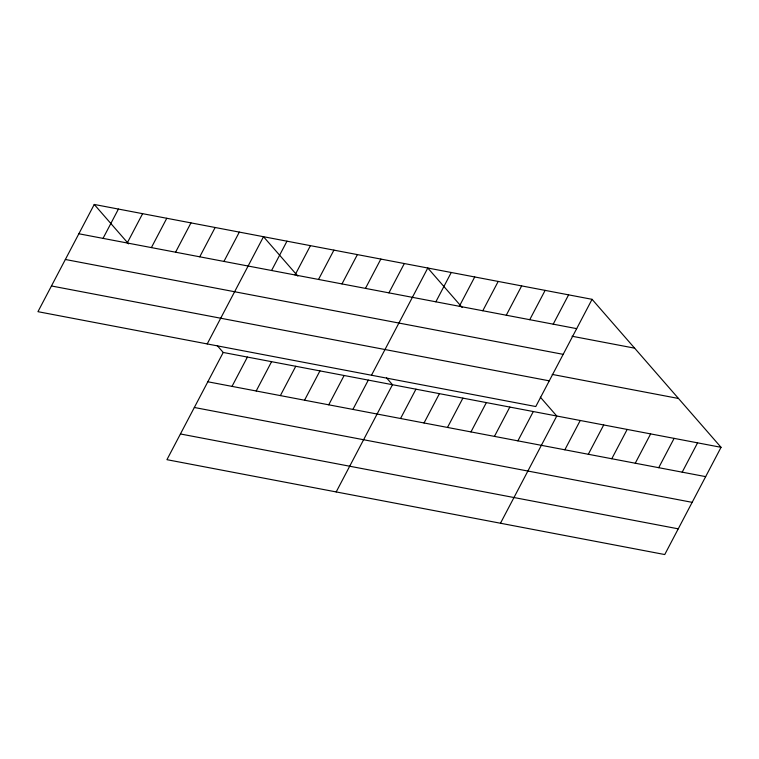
<?xml version="1.0" encoding="UTF-8"?>
<svg xmlns="http://www.w3.org/2000/svg" width="759" height="759" viewBox="0 0 759 759"><rect width="100%" height="100%" fill="white"/><g stroke="black" fill="none" stroke-linecap="round" stroke-linejoin="round"><path stroke-width="1.14" d="M94.249 204.456L37.95 311.683L535.778 406.539L592.067 299.321L94.249 204.456L128.594 243.876M103.034 238.383L118.423 209.067M127.218 242.994L142.607 213.677M151.392 247.595L166.781 218.279M175.576 252.206L190.964 222.89M199.75 256.808L215.148 227.491M223.933 261.419L239.322 232.102M207.207 343.931L263.506 236.713L297.851 276.124M217.254 345.601L223.222 352.461L166.933 459.679L664.751 554.544L721.05 447.317L592.067 299.321M271.58 270.498L286.978 241.182M232.017 386.378L247.406 357.062M295.052 274.967L310.44 245.65M256.191 390.989L271.58 361.673M318.524 279.445L333.913 250.128M280.375 395.591L295.763 366.274M341.986 283.913L357.385 254.597M304.549 400.202L319.947 370.885M365.458 288.392L380.847 259.075M328.732 404.813L344.121 375.496M388.931 292.86L404.319 263.544M352.916 409.414L368.305 380.098M371.493 375.24L427.791 268.012L462.136 307.433M435.865 301.807L451.254 272.49M336.19 491.936L392.488 384.709L386.511 377.859M459.337 306.275L474.726 276.959M400.562 418.494L415.951 389.177M482.8 310.744L498.198 281.428M424.034 422.972L439.423 393.655M506.272 315.222L521.661 285.906M447.497 427.44L462.895 398.124M470.969 431.909L486.358 402.593M529.744 319.691L545.133 290.374M553.207 324.159L568.605 294.843M494.441 436.387L509.83 407.071M517.904 440.856L533.302 411.539M500.475 523.236L556.764 416.017L540.342 397.166M564.848 449.802L580.237 420.486M588.31 454.271L603.709 424.955M611.782 458.749L627.171 429.433M635.255 463.218L650.643 433.901M658.717 467.686L674.115 438.37M682.189 472.164L697.578 442.848M78.851 233.772L576.679 328.638M572.049 336.237L634.638 348.163M65.359 259.483L563.178 354.349M552.201 374.415L678.489 398.475M51.451 285.972L549.269 380.838M223.222 352.461L721.05 447.317M207.833 381.777L705.661 476.633M194.332 407.479L692.161 502.344M180.424 433.968L678.252 528.833"/></g></svg>
